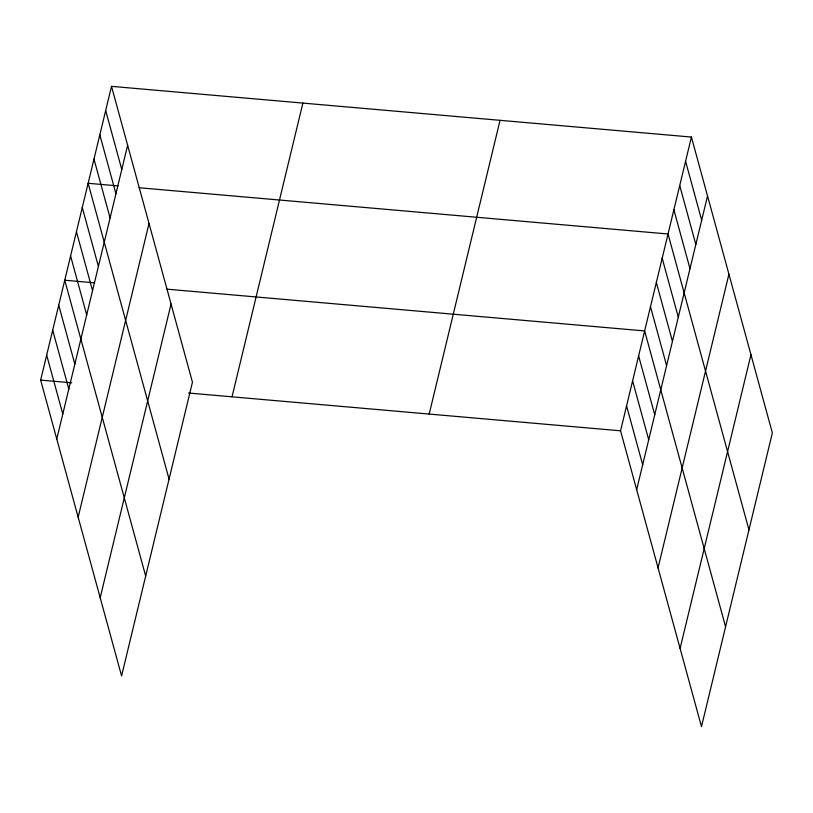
<?xml version="1.0" encoding="UTF-8"?>
<svg xmlns="http://www.w3.org/2000/svg" width="813" height="813" viewBox="0 0 813 813"><rect width="100%" height="100%" fill="white"/><g stroke="black" fill="none" stroke-linecap="round" stroke-linejoin="round"><path stroke-width="1.22" d="M111.513 86.351L192.447 382.201L121.584 675.938L40.65 380.098L111.513 86.351L691.416 137.062L772.35 432.902L701.487 726.649L620.553 430.799L691.416 137.062M56.768 439L127.631 145.263M78.16 517.19L149.023 223.453M100.192 597.748L171.065 304.011M232.02 396.825L302.883 103.088M429.183 414.071L500.046 120.324M636.66 489.711L707.534 195.963M658.052 567.901L728.926 274.154M680.095 648.459L750.958 354.712M117.956 185.892L88.129 183.291L169.063 479.131M139.074 187.742L668.032 233.992L748.966 529.842M94.572 282.833L64.745 280.221L145.679 576.071M166.645 289.133L644.648 330.932L725.582 626.772M40.65 380.098L71.717 382.811M188.525 393.025L620.553 430.799M685.572 161.289L701.68 220.201M679.719 185.527L695.837 244.439M673.875 209.764L689.993 268.666M662.178 258.229L678.296 317.141M656.335 282.467L672.453 341.369M650.491 306.694L666.609 365.606M638.622 355.901L654.739 414.803M632.595 380.87L648.713 439.772M626.569 405.839L642.687 464.741M105.67 110.588L121.787 169.49M99.826 134.816L115.934 193.728M93.973 159.053L110.09 217.965M82.286 207.518L98.403 266.43M76.442 231.756L92.55 290.658M70.589 255.983L86.706 314.895M58.719 305.19L74.837 364.102M52.693 330.159L68.81 389.061M46.676 355.129L62.794 414.03"/></g></svg>
